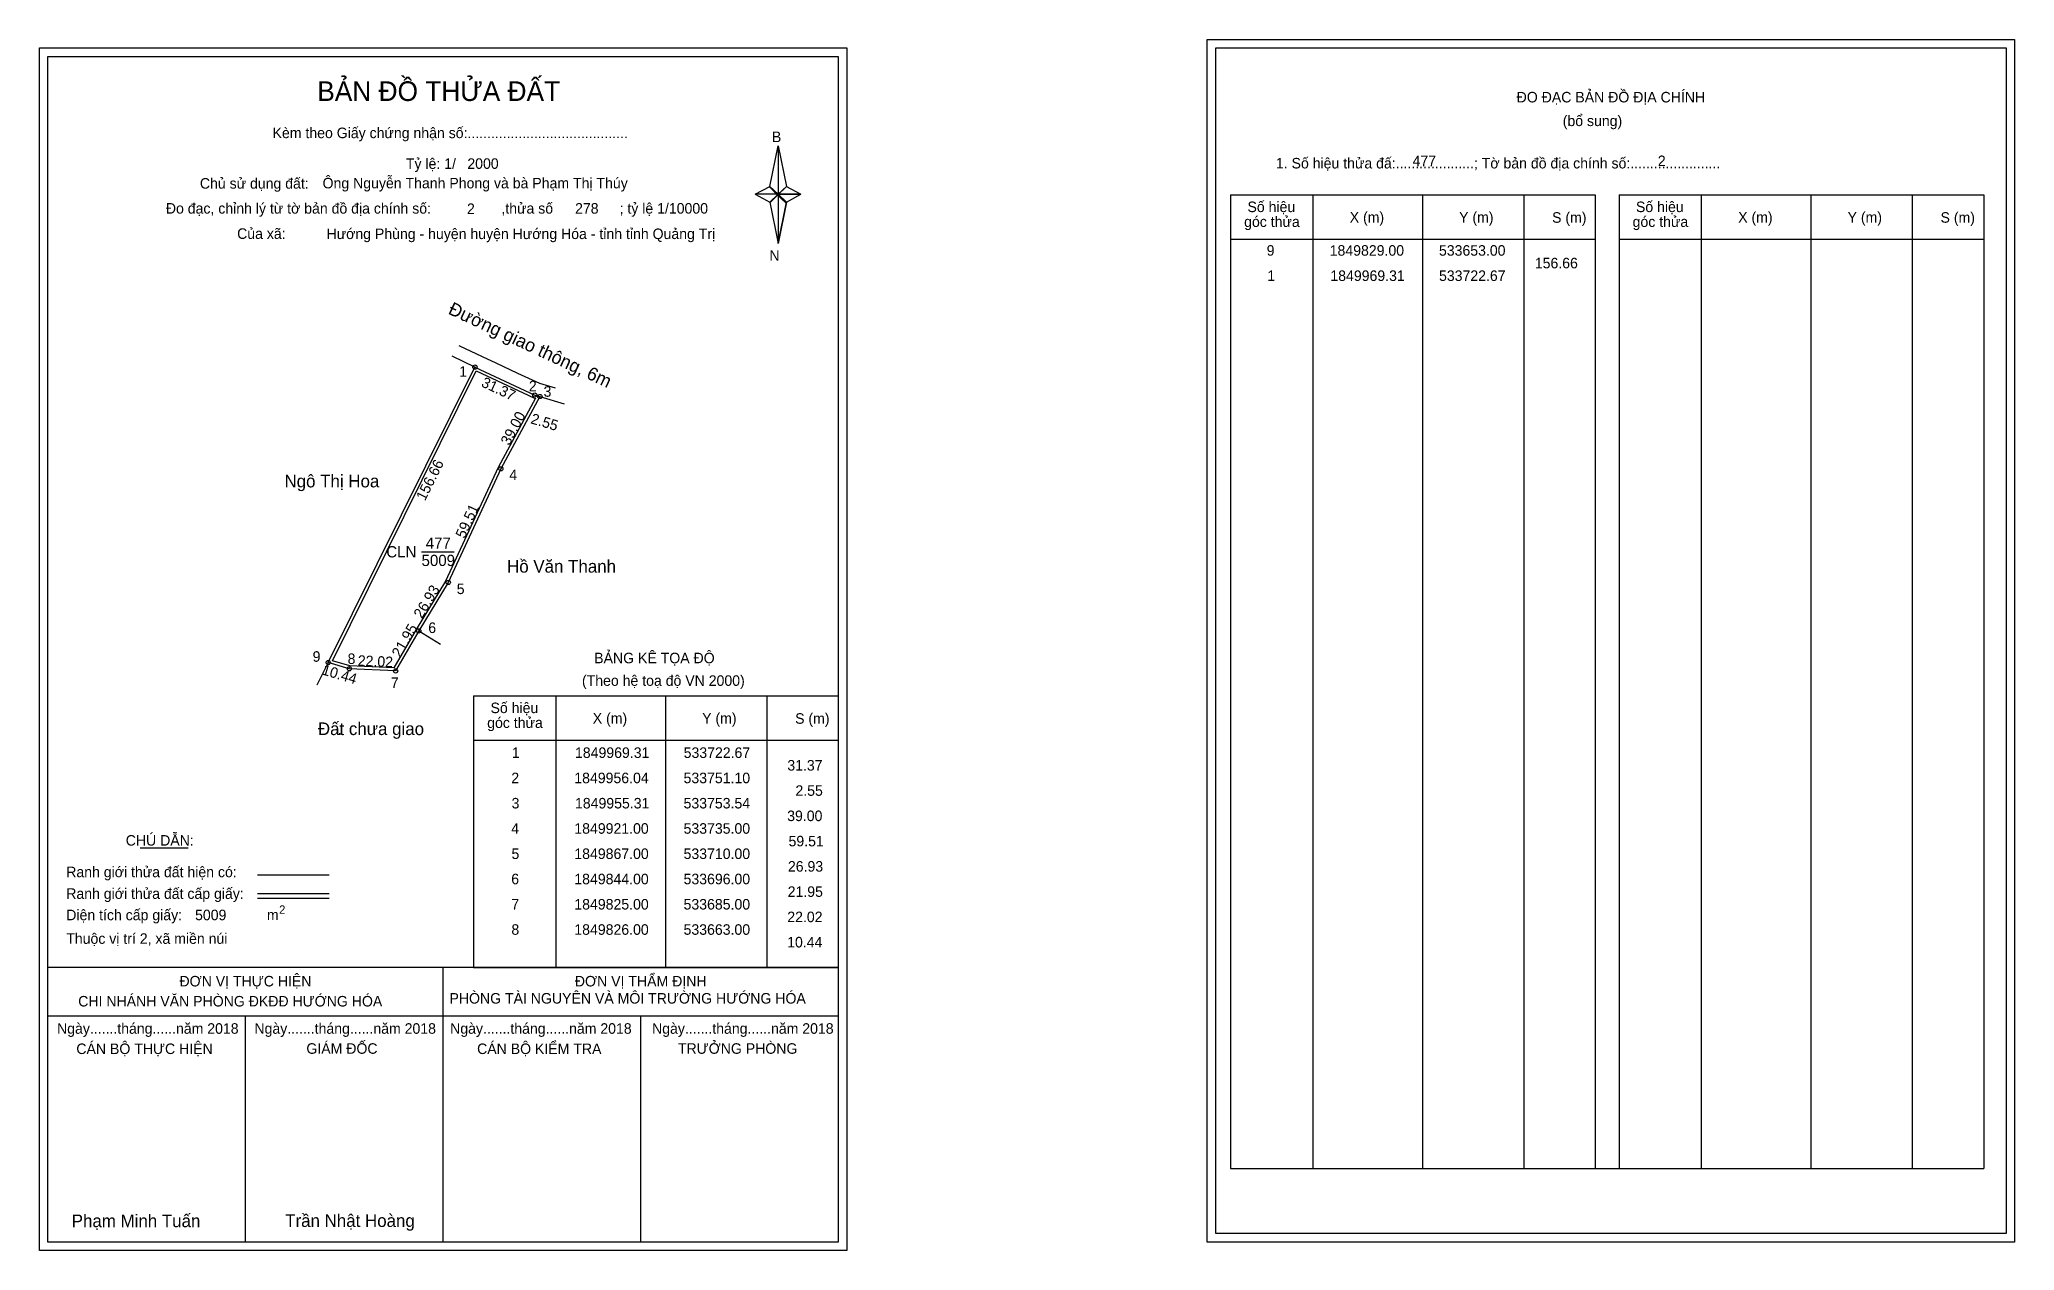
# Model space of a CAD drawing. Extents: x 533516 to 534454, y 1849550 to 1850125.
import ezdxf

# ---------------------------------------------------------------- set-up
doc = ezdxf.new("R2010")
doc.units = 0
for name, color, linetype in [('Level 1', 7, 'Continuous'), ('Level 10', 7, 'Continuous'), ('Level 11', 7, 'Continuous'), ('Level 13', 7, 'Continuous'), ('Level 27', 7, 'Continuous'), ('Level 3', 7, 'Continuous'), ('Level 36', 7, 'Continuous'), ('Level 49', 7, 'Continuous'), ('Level 53', 7, 'Continuous'), ('Level 55', 7, 'Continuous'), ('Level 6', 7, 'Continuous'), ('Level 60', 7, 'Continuous'), ('Level 63', 7, 'Continuous'), ('Level 9', 7, 'Continuous')]:
    doc.layers.add(name, color=color, linetype=linetype)

msp = doc.modelspace()

# ---------------------------------------------------------------- linework, layer by layer
at = {"layer": 'Level 1'}
for p, q in [((534074.51, 1850120.88), (534074.51, 1850120.88)), ((533519.86, 1850116.88), (533519.86, 1850116.88)), ((533862.71, 1850055.12), (533866.64, 1850074.4)), ((533866.64, 1850074.4), (533866.64, 1850051.35)), ((533866.64, 1850074.4), (533870.58, 1850055.12)), ((533855.82, 1850051.35), (533862.71, 1850055.12)), ((533862.71, 1850055.12), (533866.64, 1850051.35)), ((533866.35, 1850050.91), (533862.71, 1850054.68)), ((533870.28, 1850054.68), (533866.35, 1850050.91)), ((533866.35, 1850050.91), (533870.28, 1850054.68)), ((533870.58, 1850055.12), (533866.64, 1850051.35)), ((533866.64, 1850051.35), (533862.71, 1850047.67)), ((533866.35, 1850050.91), (533862.71, 1850047.23)), ((533862.71, 1850047.23), (533866.35, 1850050.91)), ((533862.71, 1850047.67), (533866.64, 1850027.95)), ((533870.28, 1850047.23), (533866.35, 1850050.91)), ((533866.64, 1850051.35), (533866.64, 1850027.95)), ((533866.64, 1850051.35), (533877.46, 1850051.35)), ((533866.64, 1850051.35), (533870.58, 1850047.67)), ((533870.58, 1850047.67), (533866.64, 1850027.95)), ((533870.58, 1850047.67), (533877.46, 1850051.35)), ((534081.57, 1850051.17), (534254.78, 1850051.17)), ((534120.75, 1849588.64), (534120.75, 1850051.17)), ((534172.9, 1849588.64), (534172.9, 1850051.17)), ((534220.84, 1850051.17), (534220.84, 1849588.64)), ((534254.78, 1850051.17), (534254.78, 1849588.64)), ((534266.09, 1850051.17), (534439.29, 1850051.17)), ((534305.27, 1849588.64), (534305.27, 1850051.17)), ((534357.41, 1849588.64), (534357.41, 1850051.17)), ((534405.36, 1850051.17), (534405.36, 1849588.64)), ((534439.29, 1850051.17), (534439.29, 1849588.64)), ((534081.57, 1850030.12), (534254.78, 1850030.12)), ((534266.09, 1850030.12), (534439.29, 1850030.12)), ((533722.05, 1849813.23), (533895.25, 1849813.23)), ((533761.23, 1849684.18), (533761.23, 1849813.23)), ((533813.37, 1849684.18), (533813.37, 1849813.23)), ((533861.32, 1849813.23), (533861.32, 1849684.18)), ((533722.05, 1849792.17), (533895.25, 1849792.17)), ((533563.7, 1849741.01), (533586.5, 1849741.01)), ((533619.43, 1849728.2), (533653.45, 1849728.2)), ((533619.43, 1849719.31), (533653.45, 1849719.31)), ((533619.43, 1849717.12), (533653.45, 1849717.12)), ((533733.52, 1849684.18), (533519.86, 1849684.18)), ((533895.25, 1849684.18), (533685.57, 1849684.18)), ((533707.56, 1849553.73), (533707.56, 1849684.18)), ((533722.05, 1849684.17), (533895.25, 1849684.17)), ((533895.26, 1849661.08), (533519.86, 1849661.08)), ((533613.71, 1849553.73), (533613.71, 1849661.08)), ((533801.41, 1849553.73), (533801.41, 1849661.08)), ((534081.57, 1849588.64), (534439.29, 1849588.64)), ((534449.91, 1849557.73), (534449.91, 1849557.73)), ((533895.25, 1849553.73), (533895.25, 1849553.73))]:
    msp.add_line(p, q, dxfattribs=at)
for points in [[(533862.71, 1850055.12), (533866.64, 1850074.4), (533866.64, 1850051.35)], [(533866.64, 1850051.35), (533870.58, 1850055.12), (533877.46, 1850051.35)], [(533855.82, 1850051.35), (533862.71, 1850047.67), (533866.64, 1850051.35)], [(533866.64, 1850051.35), (533866.64, 1850027.95), (533870.58, 1850047.67)]]:
    msp.add_lwpolyline(points, close=True, dxfattribs=at)
at = {"layer": 'Level 10'}
for p, q in [((533715.09, 1849979.57), (533726.1, 1849974.33)), ((533726.1, 1849974.33), (533732.6, 1849971.29)), ((533732.6, 1849971.29), (533742.97, 1849966.45)), ((533742.97, 1849966.45), (533753.34, 1849961.62)), ((533753.34, 1849961.62), (533760.82, 1849959.39))]:
    msp.add_line(p, q, dxfattribs=at)
for points in [[(533751.1, 1849956.04), (533753.54, 1849955.31), (533735, 1849921), (533710, 1849867), (533696, 1849844), (533685, 1849825), (533663, 1849826), (533653, 1849829), (533722.67, 1849969.31)], [(533750.6, 1849954.73), (533751.49, 1849954.46), (533733.75, 1849921.63), (533708.76, 1849867.66), (533694.8, 1849844.71), (533684.21, 1849826.44), (533663.24, 1849827.39), (533654.99, 1849829.86), (533723.32, 1849967.46)]]:
    msp.add_lwpolyline(points, close=True, dxfattribs=at)
at = {"layer": 'Level 11'}
for centre in [(533722.67, 1849969.31), (533751.1, 1849956.04), (533751.1, 1849956.04), (533753.54, 1849955.31), (533735, 1849921), (533710, 1849867), (533696, 1849844), (533653, 1849829), (533663, 1849826), (533685, 1849825)]:
    msp.add_circle(centre, 1, dxfattribs=at)
at = {"layer": 'Level 27'}
for p, q in [((533722.67, 1849969.31), (533711.84, 1849974.47)), ((533753.54, 1849955.31), (533765.03, 1849951.86)), ((533696, 1849844), (533706.25, 1849837.76)), ((533653, 1849829), (533647.63, 1849818.27))]:
    msp.add_line(p, q, dxfattribs=at)
at = {"layer": 'Level 3'}
for p, q in [((534081.57, 1850051.17), (534081.57, 1849588.64)), ((534266.09, 1850051.17), (534266.09, 1849588.64)), ((533722.05, 1849813.23), (533722.05, 1849684.18))]:
    msp.add_line(p, q, dxfattribs=at)
at = {"layer": 'Level 63'}
for points in [[(533515.86, 1850120.88), (533899.26, 1850120.88), (533899.26, 1849549.73), (533515.86, 1849549.73)], [(534070.51, 1850124.88), (534453.91, 1850124.88), (534453.91, 1849553.73), (534070.51, 1849553.73)], [(534074.51, 1850120.88), (534449.91, 1850120.88), (534449.91, 1849557.73), (534074.51, 1849557.73)], [(533519.86, 1850116.88), (533895.26, 1850116.88), (533895.26, 1849553.73), (533519.86, 1849553.73)]]:
    msp.add_lwpolyline(points, close=True, dxfattribs=at)
at = {"layer": 'Level 9'}
msp.add_line((533697.31, 1849881.58), (533712.76, 1849881.58), dxfattribs=at)

# ---------------------------------------------------------------- texts
at = {"layer": 'Level 1'}
for s, height, p in [('BẢN ĐỒ THỬA ĐẤT', 9.3313, (533647.79, 1850095.69)), ('ĐO ĐẠC BẢN ĐỒ ĐỊA CHÍNH', 5, (534217.46, 1850095)), ('(bổ sung)', 5, (534239.34, 1850083.76)), ('Kèm theo Giấy chứng nhận số:.........................................', 5, (533626.56, 1850078.03)), ('B', 5, (533863.73, 1850076.15)), ('1. Số hiệu thửa đấ:....................; Tờ bản đồ địa chính số:.......................', 5, (534103.12, 1850063.64)), ('Chủ sử dụng đất:', 5, (533592.04, 1850054.05)), ('Đo đạc, chỉnh lý từ tờ bản đồ địa chính số:                  ,thửa số                 ; tỷ lệ 1/10000', 5, (533575.87, 1850042.19)), ('Số hiệu', 5, (534089.6, 1850042.91)), ('X (m)', 5, (534138.17, 1850037.96)), ('Y (m)', 5, (534190.12, 1850037.96)), ('S (m)', 5, (534234.28, 1850037.86)), ('Số hiệu', 5, (534274.12, 1850042.91)), ('X (m)', 5, (534322.68, 1850037.96)), ('Y (m)', 5, (534374.64, 1850037.96)), ('S (m)', 5, (534418.79, 1850037.86)), ('Của xã:', 5, (533609.72, 1850030.19)), ('góc thửa', 5, (534088.02, 1850035.85)), ('góc thửa', 5, (534272.53, 1850035.85)), ('N', 5, (533862.53, 1850019.81)), ('BẢNG KÊ TỌA ĐỘ', 5, (533779.32, 1849828.63)), ('(Theo hệ toạ độ VN 2000)', 5, (533773.51, 1849817.91)), ('Số hiệu', 5, (533730.08, 1849804.96)), ('góc thửa', 5, (533728.5, 1849797.9)), ('X (m)', 5, (533778.64, 1849800.01)), ('Y (m)', 5, (533830.6, 1849800.01)), ('S (m)', 5, (533874.75, 1849799.91)), ('CHÚ DẪN:', 5, (533556.82, 1849742.02)), ('Ranh giới thửa đất hiện có:', 5, (533528.56, 1849727.02)), ('Ranh giới thửa đất cấp giấy:', 5, (533528.56, 1849716.74)), ('Diện tích cấp giấy:', 5, (533528.56, 1849706.58)), ('m', 5, (533623.87, 1849706.62)), ('2', 4, (533629.66, 1849709.64)), ('Thuộc vị trí 2, xã miền núi', 5, (533528.56, 1849695.38)), ('ĐƠN VỊ THỰC HIỆN', 5, (533582.33, 1849675.14)), ('ĐƠN VỊ THẨM ĐỊNH', 5, (533770.13, 1849675.14)), ('CHI NHÁNH VĂN PHÒNG ĐKĐĐ HƯỚNG HÓA', 5, (533534.24, 1849665.62)), ('PHÒNG TÀI NGUYÊN VÀ MÔI TRƯỜNG HƯỚNG HÓA', 5, (533710.58, 1849667)), ('Ngày.......tháng......năm 2018', 5, (533524.19, 1849652.67)), ('Ngày.......tháng......năm 2018', 5, (533617.94, 1849652.67)), ('Ngày.......tháng......năm 2018', 5, (533710.89, 1849652.67)), ('Ngày.......tháng......năm 2018', 5, (533806.8, 1849652.67)), ('CÁN BỘ THỰC HIỆN', 5, (533533.36, 1849643.04)), ('GIÁM ĐỐC', 5, (533642.62, 1849643.16)), ('CÁN BỘ KIỂM TRA', 5, (533723.7, 1849643.04)), ('TRƯỞNG PHÒNG', 5, (533819.08, 1849643.16)), ('Phạm Minh Tuấn', 6, (533531.18, 1849560.81)), ('Trần Nhật Hoàng', 6, (533632.56, 1849560.91))]:
    msp.add_text(s, height=height, dxfattribs=at).set_placement(p)
at = {"layer": 'Level 11'}
msp.add_text('Tỷ lệ: 1/', height=5, dxfattribs=at).set_placement((533689.87, 1850063.41))
at = {"layer": 'Level 13'}
for s, p in [('CLN', (533680.59, 1849878.91)), ('477', (533699.3, 1849883.01)), ('5009', (533697.32, 1849874.82))]:
    msp.add_text(s, height=5.34, dxfattribs=at).set_placement(p)
at = {"layer": 'Level 36'}
msp.add_text('.', height=6, dxfattribs=at).set_placement((533657.35, 1849794.53))
at = {"layer": 'Level 49'}
for s, height, rotation, p in [('Đường giao thông, 6m', 6.25, 334.97869, (533709.55, 1849994.78)), ('31.37', 5, 334.97869, (533725.28, 1849960.28)), ('39.00', 5, 61.61467, (533738.97, 1849931.72)), ('2.55', 5, 343.34385, (533748.81, 1849942.66)), ('156.66', 5, 63.59361, (533698.96, 1849905.46)), ('59.51', 5, 65.15761, (533717.75, 1849887.54)), ('26.93', 5, 58.67131, (533697.47, 1849849.5)), ('21.95', 5, 59.93142, (533687.18, 1849830.98)), ('10.44', 5, 343.30076, (533649.67, 1849823.42)), ('22.02', 5, 357.39744, (533666.94, 1849827.47))]:
    msp.add_text(s, height=height, rotation=rotation, dxfattribs=at).set_placement(p)
at = {"layer": 'Level 53'}
for s, p in [('9', (534098.72, 1850022.2)), ('1849829.00', (534128.66, 1850022.2)), ('533653.00', (534180.55, 1850022.2)), ('1', (534099.02, 1850010.2)), ('1849969.31', (534128.98, 1850010.2)), ('533722.67', (534180.58, 1850010.2)), ('156.66', (534226.08, 1850016.2)), ('1', (533740.25, 1849783.67)), ('1849969.31', (533770.21, 1849783.67)), ('533722.67', (533821.81, 1849783.67)), ('31.37', (533871.05, 1849777.67)), ('2', (533739.95, 1849771.67)), ('1849956.04', (533769.88, 1849771.67)), ('533751.10', (533821.77, 1849771.67)), ('2.55', (533874.9, 1849765.67)), ('3', (533740.1, 1849759.67)), ('1849955.31', (533770.21, 1849759.67)), ('533753.54', (533821.77, 1849759.67)), ('4', (533739.92, 1849747.67)), ('1849921.00', (533769.89, 1849747.67)), ('533735.00', (533821.77, 1849747.67)), ('39.00', (533870.98, 1849753.67)), ('59.51', (533871.63, 1849741.67)), ('5', (533740.04, 1849735.67)), ('1849867.00', (533769.89, 1849735.67)), ('533710.00', (533821.77, 1849735.67)), ('26.93', (533871.33, 1849729.67)), ('6', (533739.93, 1849723.67)), ('1849844.00', (533769.89, 1849723.67)), ('533696.00', (533821.77, 1849723.67)), ('7', (533739.96, 1849711.67)), ('1849825.00', (533769.89, 1849711.67)), ('533685.00', (533821.77, 1849711.67)), ('21.95', (533871.21, 1849717.67)), ('8', (533740, 1849699.67)), ('1849826.00', (533769.89, 1849699.67)), ('533663.00', (533821.77, 1849699.67)), ('22.02', (533871.03, 1849705.67)), ('10.44', (533870.97, 1849693.67))]:
    msp.add_text(s, height=5, dxfattribs=at).set_placement(p)
at = {"layer": 'Level 55'}
for s, height, p in [('476', 0.22, (533722.43, 1849969.09)), ('476', 0.22, (533722.43, 1849969.09)), ('1', 0.8, (533722.45, 1849969.31)), ('0', 0.22, (533722.59, 1849969.09)), ('0', 0.22, (533722.59, 1849969.09)), ('2', 0.8, (533750.83, 1849956.04)), ('0', 0.22, (533751.02, 1849955.82)), ('0', 0.22, (533751.02, 1849955.82)), ('478', 0.22, (533753.31, 1849955.09)), ('3', 0.8, (533753.29, 1849955.31)), ('0', 0.22, (533753.46, 1849955.09)), ('0', 0.22, (533753.46, 1849955.09)), ('4', 0.8, (533734.72, 1849921)), ('478', 0.22, (533734.77, 1849920.78)), ('478', 0.22, (533709.77, 1849866.78)), ('5', 0.8, (533709.74, 1849867)), ('478', 0.22, (533695.77, 1849843.78)), ('6', 0.8, (533695.73, 1849844)), ('0', 0.22, (533695.92, 1849843.78)), ('476', 0.22, (533652.76, 1849828.78)), ('476', 0.22, (533652.76, 1849828.78)), ('9', 0.8, (533652.73, 1849829)), ('0', 0.22, (533652.92, 1849828.78)), ('8', 0.8, (533662.74, 1849826)), ('0', 0.22, (533662.92, 1849825.78)), ('7', 0.8, (533684.73, 1849825)), ('0', 0.22, (533684.92, 1849824.78))]:
    msp.add_text(s, height=height, dxfattribs=at).set_placement(p)
at = {"layer": 'Level 6'}
for s, p in [('2000', (533719.07, 1850063.45)), ('477', (534168.02, 1850064.72)), ('2', (534284.51, 1850064.76)), ('Ông Nguyễn Thanh Phong và bà Phạm Thị Thúy', (533650.31, 1850054.18)), ('2', (533718.91, 1850042.01)), ('278', (533770.23, 1850042.17)), (' Hướng Phùng - huyện huyện Hướng Hóa - tỉnh tỉnh Quảng Trị', (533650.33, 1850030.1)), ('5009', (533589.74, 1849706.59))]:
    msp.add_text(s, height=5, dxfattribs=at).set_placement(p)
at = {"layer": 'Level 60'}
for s, p in [('Ngô Thị Hoa', (533632.22, 1849912.17)), ('Hồ Văn Thanh', (533737.94, 1849871.67)), ('Đất chưa giao', (533648.09, 1849794.53))]:
    msp.add_text(s, height=6, dxfattribs=at).set_placement(p)
at = {"layer": 'Level 9'}
for s, p in [('1', (533715.23, 1849964.72)), ('2', (533748.28, 1849957.79)), ('3', (533755.28, 1849955.2)), ('4', (533739, 1849915.63)), ('5', (533714.04, 1849861.49)), ('6', (533700.51, 1849843.01)), ('9', (533645.58, 1849829.35)), ('8', (533662.2, 1849828.28)), ('7', (533682.71, 1849816.88))]:
    msp.add_text(s, height=5, dxfattribs=at).set_placement(p)

doc.saveas('drawing.dxf')
